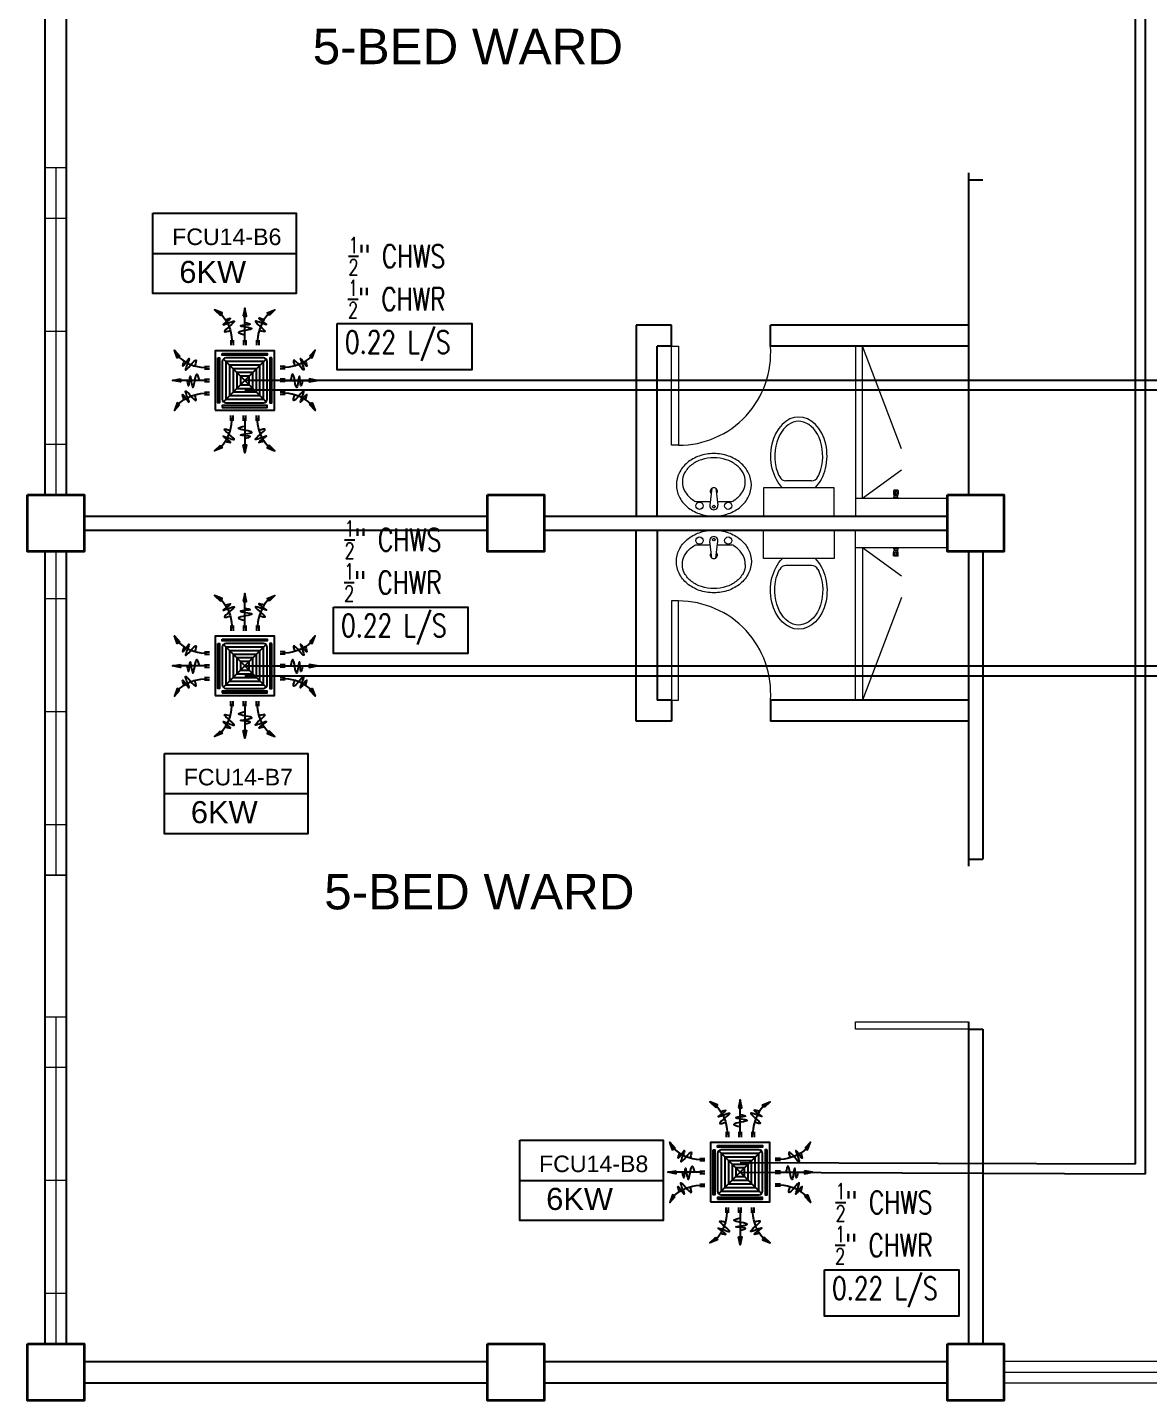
# Model space of a CAD drawing. Header units: millimetres. Extents: x 5 to 430, y 3 to 339.
# Drawn here: x 242.53 to 250.45, y 180.52 to 190.22 of the extents above; entities that cross this region are included whole.
import ezdxf

# ---------------------------------------------------------------- set-up
doc = ezdxf.new("R2010")
doc.units = ezdxf.units.MM
doc.header["$MEASUREMENT"] = 0
for name, color, linetype in [('AIR', 7, 'Continuous'), ('fcu line', 7, 'Continuous'), ('fcu return', 7, 'Continuous'), ('label', 7, 'Continuous'), ('Legends', 7, 'Continuous'), ('pipe label', 7, 'Continuous')]:
    doc.layers.add(name, color=color, linetype=linetype)
doc.styles.add('Arch-Dim', font='simplex.shx', dxfattribs={"width": 0.75})
doc.styles.get("Standard").update_dxf_attribs({"font": 'arial.ttf'})
doc.styles.add('SWISSLT175', font='swissl.ttf', dxfattribs={"height": 0.175})

# ---------------------------------------------------------------- blocks, each defined once
blk = doc.blocks.new('FCU-13000P (CASSETTE SPLIT)')
at = {"layer": 'AIR', "ltscale": 3}
for p, q in [((0, 0.523), (0, 1)), ((-0.193, 0.558), (-0.193, 0.487)), ((-0.162, 0.558), (-0.162, 0.487)), ((-0.016, 0.558), (-0.016, 0.487)), ((0.016, 0.558), (0.016, 0.487)), ((0.162, 0.558), (0.162, 0.487)), ((0.193, 0.558), (0.193, 0.487)), ((-0.558, 0.193), (-0.487, 0.193)), ((0.558, 0.193), (0.487, 0.193)), ((-0.523, 0), (-1, 0)), ((-0.558, 0.162), (-0.487, 0.162)), ((-0.558, 0.016), (-0.487, 0.016)), ((0.558, 0.162), (0.487, 0.162)), ((0.558, 0.016), (0.487, 0.016)), ((0.523, 0), (1, 0)), ((-0.558, -0.016), (-0.487, -0.016)), ((-0.558, -0.162), (-0.487, -0.162)), ((0.558, -0.016), (0.487, -0.016)), ((0.558, -0.162), (0.487, -0.162)), ((-0.558, -0.193), (-0.487, -0.193)), ((0.558, -0.193), (0.487, -0.193)), ((-0.193, -0.558), (-0.193, -0.487)), ((-0.162, -0.558), (-0.162, -0.487)), ((-0.016, -0.558), (-0.016, -0.487)), ((0, -0.523), (0, -1)), ((0.016, -0.558), (0.016, -0.487)), ((0.162, -0.558), (0.162, -0.487)), ((0.193, -0.558), (0.193, -0.487))]:
    blk.add_line(p, q, dxfattribs=at)
at = {"layer": 'AIR'}
for p, q in [((0.295, -0.295), (-0.295, 0.295)), ((0.295, 0.295), (-0.295, -0.295))]:
    blk.add_line(p, q, dxfattribs=at)
at = {"layer": 'AIR', "ltscale": 3}
for points in [[(-0.335, 0.895), (-0.311, 0.932), (-0.416, 0.973)], [(-0.022, 0.89), (0.022, 0.89), (0, 1)], [(0.335, 0.895), (0.311, 0.932), (0.416, 0.973)], [(-0.895, 0.335), (-0.932, 0.311), (-0.973, 0.416)], [(0.895, 0.335), (0.932, 0.311), (0.973, 0.416)], [(-0.89, 0.022), (-0.89, -0.022), (-1, 0)], [(0.89, 0.022), (0.89, -0.022), (1, 0)], [(-0.895, -0.335), (-0.932, -0.311), (-0.973, -0.416)], [(0.895, -0.335), (0.932, -0.311), (0.973, -0.416)], [(-0.335, -0.895), (-0.311, -0.932), (-0.416, -0.973)], [(-0.022, -0.89), (0.022, -0.89), (0, -1)], [(0.335, -0.895), (0.311, -0.932), (0.416, -0.973)]]:
    blk.add_lwpolyline(points, close=True, dxfattribs=at)
at = {"layer": 'AIR'}
for points in [[(-0.323, 0.914, -0.171809), (-0.178, 0.558), (-0.178, 0.522)], [(0.323, 0.914, 0.171809), (0.178, 0.558), (0.178, 0.522)], [(-0.914, 0.323, 0.171809), (-0.558, 0.178), (-0.522, 0.178)], [(0.914, 0.323, -0.171809), (0.558, 0.178), (0.522, 0.178)], [(-0.914, -0.323, -0.171809), (-0.558, -0.178), (-0.522, -0.178)], [(0.914, -0.323, 0.171809), (0.558, -0.178), (0.522, -0.178)], [(-0.323, -0.914, 0.171809), (-0.178, -0.558), (-0.178, -0.522)], [(0.323, -0.914, -0.171809), (0.178, -0.558), (0.178, -0.522)]]:
    blk.add_lwpolyline(points, format="xyb", dxfattribs=at)
for points in [[(-0.41, -0.41), (0.41, -0.41), (0.41, 0.41), (-0.41, 0.41)], [(-0.373, 0.31), (-0.348, 0.31), (-0.348, -0.31), (-0.373, -0.31)], [(-0.31, 0.372), (0.31, 0.372), (0.31, 0.348), (-0.31, 0.348)], [(-0.26, -0.26), (0.26, -0.26), (0.26, 0.26), (-0.26, 0.26)], [(-0.21, -0.21), (0.21, -0.21), (0.21, 0.21), (-0.21, 0.21)], [(0.372, 0.31), (0.348, 0.31), (0.348, -0.31), (0.372, -0.31)], [(-0.16, -0.16), (0.16, -0.16), (0.16, 0.16), (-0.16, 0.16)], [(-0.11, -0.11), (0.11, -0.11), (0.11, 0.11), (-0.11, 0.11)], [(-0.06, -0.06), (0.06, -0.06), (0.06, 0.06), (-0.06, 0.06)], [(-0.31, -0.373), (0.31, -0.373), (0.31, -0.348), (-0.31, -0.348)]]:
    blk.add_lwpolyline(points, close=True, dxfattribs=at)
blk.add_lwpolyline([(-0.26, -0.31), (0.26, -0.31, 0.414214), (0.31, -0.26), (0.31, 0.26, 0.414214), (0.26, 0.31), (-0.26, 0.31, 0.414214), (-0.31, 0.26), (-0.31, -0.26, 0.414214)], format="xyb", close=True, dxfattribs=at)
at = {"layer": 'AIR', "ltscale": 3}
for points in [[(-0.268, 0.84), (-0.231, 0.852), (-0.134, 0.882), (-0.422, 0.704), (0.005, 0.903), (-0.358, 0.645), (-0.239, 0.678), (-0.199, 0.69)], [(0.268, 0.84), (0.231, 0.852), (0.134, 0.882), (0.422, 0.704), (-0.005, 0.903), (0.358, 0.645), (0.239, 0.678), (0.199, 0.69)], [(-0.84, 0.268), (-0.852, 0.231), (-0.882, 0.134), (-0.704, 0.422), (-0.903, -0.005), (-0.645, 0.358), (-0.678, 0.239), (-0.69, 0.199)], [(0.84, 0.268), (0.852, 0.231), (0.882, 0.134), (0.704, 0.422), (0.903, -0.005), (0.645, 0.358), (0.678, 0.239), (0.69, 0.199)], [(-0.84, -0.268), (-0.852, -0.231), (-0.882, -0.134), (-0.704, -0.422), (-0.903, 0.005), (-0.645, -0.358), (-0.678, -0.239), (-0.69, -0.199)], [(0.84, -0.268), (0.852, -0.231), (0.882, -0.134), (0.704, -0.422), (0.903, 0.005), (0.645, -0.358), (0.678, -0.239), (0.69, -0.199)], [(-0.268, -0.84), (-0.231, -0.852), (-0.134, -0.882), (-0.422, -0.704), (0.005, -0.903), (-0.358, -0.645), (-0.239, -0.678), (-0.199, -0.69)], [(0.268, -0.84), (0.231, -0.852), (0.134, -0.882), (0.422, -0.704), (-0.005, -0.903), (0.358, -0.645), (0.239, -0.678), (0.199, -0.69)]]:
    blk.add_open_spline(points, degree=3, knots=[0.0032834, 0.0032834, 0.0032834, 0.0032834, 0.0712567, 0.1924075, 0.3347111, 0.5062145, 0.5813292, 0.5813292, 0.5813292, 0.5813292], dxfattribs=at)
for points in [[(0, 0.8), (0.077, 0.776), (-0.058, 0.755), (0.098, 0.718), (-0.087, 0.663), (0, 0.631)], [(-0.8, 0), (-0.776, -0.077), (-0.755, 0.058), (-0.718, -0.098), (-0.663, 0.087), (-0.631, 0)], [(0.8, 0), (0.776, -0.077), (0.755, 0.058), (0.718, -0.098), (0.663, 0.087), (0.631, 0)], [(0, -0.8), (0.077, -0.776), (-0.058, -0.755), (0.098, -0.718), (-0.087, -0.663), (0, -0.631)]]:
    blk.add_spline(points, degree=3, dxfattribs=at)
for points in [[(-0.416, 0.973), (-0.335, 0.895), (-0.311, 0.932)], [(0, 1), (-0.022, 0.89), (0.022, 0.89)], [(0.416, 0.973), (0.335, 0.895), (0.311, 0.932)], [(-0.973, 0.416), (-0.895, 0.335), (-0.932, 0.311)], [(0.973, 0.416), (0.895, 0.335), (0.932, 0.311)], [(-1, 0), (-0.89, 0.022), (-0.89, -0.022)], [(1, 0), (0.89, 0.022), (0.89, -0.022)], [(-0.973, -0.416), (-0.895, -0.335), (-0.932, -0.311)], [(0.973, -0.416), (0.895, -0.335), (0.932, -0.311)], [(-0.416, -0.973), (-0.335, -0.895), (-0.311, -0.932)], [(0, -1), (-0.022, -0.89), (0.022, -0.89)], [(0.416, -0.973), (0.335, -0.895), (0.311, -0.932)]]:
    blk.add_solid(points, dxfattribs=at)

msp = doc.modelspace()

# ---------------------------------------------------------------- linework, layer by layer
at = {"color": 8, "lineweight": 25}
for p, q in [((242.656, 186.918), (242.656, 192.518)), ((242.806, 186.918), (242.806, 192.518)), ((249.181, 189.193), (249.181, 186.918)), ((249.181, 189.143), (249.281, 189.143)), ((246.831, 188.118), (246.831, 186.768)), ((247.781, 187.968), (247.781, 188.118)), ((242.931, 186.768), (245.781, 186.768)), ((246.181, 186.768), (249.031, 186.768)), ((242.931, 186.668), (245.781, 186.668)), ((246.181, 186.668), (249.031, 186.668)), ((246.831, 185.318), (246.831, 186.668)), ((242.656, 180.918), (242.656, 186.518)), ((242.806, 180.918), (242.806, 186.518)), ((249.181, 186.518), (249.181, 184.293)), ((249.281, 186.518), (249.281, 184.343)), ((249.181, 184.343), (249.281, 184.343)), ((249.181, 183.193), (249.181, 180.918)), ((249.181, 183.143), (249.281, 183.143)), ((249.281, 183.143), (249.281, 180.918)), ((242.931, 180.793), (245.781, 180.793)), ((246.181, 180.793), (249.031, 180.793)), ((242.931, 180.643), (245.781, 180.643)), ((246.181, 180.643), (249.031, 180.643))]:
    msp.add_line(p, q, dxfattribs=at)
at = {"color": 8, "lineweight": 9}
for p, q in [((242.656, 189.2305), (242.806, 189.2305)), ((242.656, 186.918), (242.656, 189.2305)), ((242.731, 189.2305), (242.731, 186.918)), ((242.656, 188.0742), (242.656, 188.8742)), ((242.656, 188.8742), (242.806, 188.8742)), ((242.806, 188.8742), (242.806, 187.2742)), ((242.656, 188.0742), (242.806, 188.0742)), ((242.806, 187.2742), (242.656, 187.2742)), ((248.0715, 187.018), (247.8906, 187.018)), ((242.656, 186.918), (242.806, 186.918)), ((247.3665, 186.9659), (247.3531, 186.844)), ((247.3955, 186.9659), (247.4088, 186.844)), ((247.731, 186.968), (247.731, 186.768)), ((248.231, 186.968), (247.731, 186.968)), ((248.231, 186.768), (248.231, 186.968)), ((249.031, 186.893), (248.381, 186.893)), ((248.6503, 186.8937), (248.6537, 186.9006)), ((248.6503, 186.8937), (248.6503, 186.893)), ((248.6844, 186.8937), (248.6503, 186.8937)), ((248.6844, 186.893), (248.6503, 186.893)), ((248.6543, 186.9502), (248.6507, 186.9483)), ((248.6507, 186.9483), (248.6507, 186.9263)), ((248.684, 186.9483), (248.6507, 186.9483)), ((248.6507, 186.9263), (248.6528, 186.9222)), ((248.6533, 186.9204), (248.6533, 186.9146)), ((248.6813, 186.9146), (248.6533, 186.9146)), ((248.6533, 186.9146), (248.6541, 186.9123)), ((248.681, 186.9006), (248.6537, 186.9006)), ((248.6541, 186.9263), (248.6614, 186.9263)), ((248.6806, 186.9123), (248.6541, 186.9123)), ((248.6542, 186.9395), (248.6542, 186.9273)), ((248.6543, 186.9517), (248.6543, 186.9502)), ((248.6804, 186.9517), (248.6543, 186.9517)), ((248.6804, 186.9502), (248.6543, 186.9502)), ((248.656, 186.9006), (248.656, 186.9123)), ((248.6613, 186.9396), (248.6613, 186.9274)), ((248.6805, 186.9263), (248.6732, 186.9263)), ((248.6734, 186.9396), (248.6734, 186.9274)), ((248.6787, 186.9005), (248.6787, 186.9123)), ((248.6804, 186.9517), (248.6804, 186.9502)), ((248.6804, 186.9502), (248.684, 186.9483)), ((248.6804, 186.9395), (248.6804, 186.9273)), ((248.6813, 186.9146), (248.6806, 186.9123)), ((248.6844, 186.8937), (248.681, 186.9006)), ((248.6813, 186.9204), (248.6813, 186.9146)), ((248.684, 186.9263), (248.6818, 186.9222)), ((248.684, 186.9483), (248.684, 186.9263)), ((248.6844, 186.8937), (248.6844, 186.893)), ((247.4053, 186.87), (247.5076, 186.87)), ((247.731, 186.768), (248.231, 186.768)), ((247.3665, 186.4701), (247.3531, 186.5919)), ((247.3955, 186.4701), (247.4088, 186.5919)), ((247.731, 186.468), (247.731, 186.668)), ((247.731, 186.668), (248.231, 186.668)), ((248.231, 186.668), (248.231, 186.468)), ((242.656, 184.2305), (242.656, 186.518)), ((242.731, 186.518), (242.731, 184.2305)), ((247.4053, 186.566), (247.5076, 186.566)), ((249.031, 186.543), (248.381, 186.543)), ((248.6503, 186.5422), (248.6503, 186.543)), ((248.6844, 186.543), (248.6503, 186.543)), ((248.6503, 186.5422), (248.6537, 186.5354)), ((248.6844, 186.5422), (248.6503, 186.5422)), ((248.6507, 186.5096), (248.6528, 186.5137)), ((248.6507, 186.4876), (248.6507, 186.5096)), ((248.6533, 186.5214), (248.6541, 186.5236)), ((248.6533, 186.5155), (248.6533, 186.5214)), ((248.6813, 186.5214), (248.6533, 186.5214)), ((248.681, 186.5354), (248.6537, 186.5354)), ((248.6806, 186.5236), (248.6541, 186.5236)), ((248.6541, 186.5096), (248.6614, 186.5096)), ((248.6542, 186.4965), (248.6542, 186.5086)), ((248.656, 186.5354), (248.656, 186.5236)), ((248.6613, 186.4964), (248.6613, 186.5085)), ((248.6805, 186.5096), (248.6732, 186.5096)), ((248.6734, 186.4964), (248.6734, 186.5085)), ((248.6787, 186.5354), (248.6787, 186.5236)), ((248.6804, 186.4965), (248.6804, 186.5086)), ((248.6813, 186.5214), (248.6806, 186.5236)), ((248.6844, 186.5422), (248.681, 186.5354)), ((248.6813, 186.5155), (248.6813, 186.5214)), ((248.684, 186.5096), (248.6818, 186.5137)), ((248.684, 186.4877), (248.684, 186.5096)), ((248.6844, 186.5422), (248.6844, 186.543)), ((248.231, 186.468), (247.731, 186.468)), ((248.0715, 186.418), (247.8906, 186.418)), ((248.684, 186.4877), (248.6507, 186.4876)), ((248.6543, 186.4858), (248.6507, 186.4876)), ((248.6543, 186.4842), (248.6543, 186.4858)), ((248.6804, 186.4858), (248.6543, 186.4858)), ((248.6804, 186.4842), (248.6543, 186.4842)), ((248.6804, 186.4858), (248.684, 186.4877)), ((248.6804, 186.4842), (248.6804, 186.4858)), ((242.656, 185.3867), (242.656, 186.1867)), ((242.656, 186.1867), (242.806, 186.1867)), ((242.806, 186.1867), (242.806, 184.5867)), ((242.656, 185.3867), (242.806, 185.3867)), ((242.806, 184.5867), (242.656, 184.5867)), ((242.656, 184.2305), (242.806, 184.2305)), ((242.656, 183.2305), (242.806, 183.2305)), ((242.656, 180.918), (242.656, 183.2305)), ((242.731, 183.2305), (242.731, 180.918)), ((242.656, 182.0742), (242.656, 182.8742)), ((242.656, 182.8742), (242.806, 182.8742)), ((242.806, 182.8742), (242.806, 181.2742)), ((242.656, 182.0742), (242.806, 182.0742)), ((242.806, 181.2742), (242.656, 181.2742)), ((242.656, 180.918), (242.806, 180.918)), ((252.131, 180.793), (249.431, 180.793)), ((249.431, 180.718), (252.131, 180.718)), ((249.431, 180.643), (252.131, 180.643))]:
    msp.add_line(p, q, dxfattribs=at)
at = {"color": 8, "lineweight": 25, "ltscale": 0.3}
for p, q in [((247.081, 188.118), (246.831, 188.118)), ((247.081, 187.968), (247.081, 188.118)), ((249.181, 188.118), (247.781, 188.118)), ((247.081, 187.968), (246.981, 187.968)), ((246.981, 186.768), (246.981, 187.968)), ((249.181, 187.968), (247.781, 187.968)), ((246.981, 186.668), (246.981, 185.468)), ((247.081, 185.468), (246.981, 185.468)), ((247.081, 185.468), (247.081, 185.318)), ((249.181, 185.468), (247.781, 185.468)), ((247.781, 185.468), (247.781, 185.318)), ((247.081, 185.318), (246.831, 185.318)), ((249.181, 185.318), (247.781, 185.318))]:
    msp.add_line(p, q, dxfattribs=at)
at = {"color": 8, "lineweight": 9, "ltscale": 0.3}
for p, q in [((248.706, 187.243), (248.431, 187.968)), ((248.706, 187.093), (248.431, 186.893)), ((248.706, 186.343), (248.431, 186.543)), ((248.706, 186.193), (248.431, 185.468))]:
    msp.add_line(p, q, dxfattribs=at)
at = {"color": 8, "lineweight": 9}
for points in [[(242.656, 189.2305), (242.806, 189.2305), (242.806, 186.918), (242.656, 186.918)], [(242.656, 186.518), (242.806, 186.518), (242.806, 184.2305), (242.656, 184.2305)], [(242.656, 183.2305), (242.806, 183.2305), (242.806, 180.918), (242.656, 180.918)]]:
    msp.add_lwpolyline(points, close=True, dxfattribs=at)
at = {"color": 8, "lineweight": 13, "ltscale": 0.03}
for points in [[(247.081, 187.968), (247.131, 187.968), (247.131, 187.268), (247.081, 187.268)], [(247.081, 185.468), (247.131, 185.468), (247.131, 186.168), (247.081, 186.168)], [(249.181, 183.193), (249.181, 183.143), (248.381, 183.143), (248.381, 183.193)]]:
    msp.add_lwpolyline(points, close=True, dxfattribs=at)
at = {"color": 8, "lineweight": 9, "ltscale": 0.3}
for points in [[(248.431, 186.893), (248.431, 187.968), (248.381, 187.968), (248.381, 186.768), (248.381, 186.768)], [(248.431, 186.543), (248.431, 185.468), (248.381, 185.468), (248.381, 186.668), (248.381, 186.668)]]:
    msp.add_lwpolyline(points, dxfattribs=at)
at = {"color": 8, "lineweight": 9}
for points in [[(247.646, 186.989, 0.11576), (247.6266, 187.0714, 0.104047), (247.5683, 187.1452, 0.090875), (247.4844, 187.1926, 0.083344), (247.381, 187.21, 0.083344), (247.2775, 187.1926, 0.090875), (247.1936, 187.1452, 0.104047), (247.1353, 187.0714, 0.11576), (247.116, 186.989, 0.11576), (247.1353, 186.9065, 0.104047), (247.1936, 186.8327, 0.090875), (247.2775, 186.7853, 0.083344), (247.381, 186.768, 0.083344), (247.4844, 186.7853, 0.090875), (247.5683, 186.8327, 0.104047), (247.6266, 186.9065, 0.11576)], [(247.646, 186.447, -0.11576), (247.6266, 186.3645, -0.104047), (247.5683, 186.2907, -0.090875), (247.4844, 186.2433, -0.083344), (247.381, 186.226, -0.083344), (247.2775, 186.2433, -0.090875), (247.1936, 186.2907, -0.104047), (247.1353, 186.3645, -0.11576), (247.116, 186.447, -0.11576), (247.1353, 186.5294, -0.104047), (247.1936, 186.6032, -0.090875), (247.2775, 186.6506, -0.083344), (247.381, 186.668, -0.083344), (247.4844, 186.6506, -0.090875), (247.5683, 186.6032, -0.104047), (247.6266, 186.5294, -0.11576)]]:
    msp.add_lwpolyline(points, format="xyb", close=True, dxfattribs=at)
for points in [[(247.6035, 187.01, 0.124838), (247.5876, 187.0725, 0.105788), (247.5383, 187.1302, 0.086697), (247.4685, 187.1664, 0.076776), (247.381, 187.18, 0.076776), (247.2934, 187.1664, 0.086697), (247.2236, 187.1302, 0.105788), (247.1743, 187.0725, 0.124838), (247.1585, 187.01, 0.124838), (247.1743, 186.9474, 0.105788), (247.2236, 186.8898, 0.040067), (247.2543, 186.87), (247.3566, 186.87, 0.040067)], [(247.6035, 186.426, -0.124838), (247.5876, 186.3634, -0.105788), (247.5383, 186.3058, -0.086697), (247.4685, 186.2695, -0.076776), (247.381, 186.256, -0.076776), (247.2934, 186.2695, -0.086697), (247.2236, 186.3058, -0.105788), (247.1743, 186.3634, -0.124838), (247.1585, 186.426, -0.124838), (247.1743, 186.4885, -0.105788), (247.2236, 186.5462, -0.040067), (247.2543, 186.566), (247.3566, 186.566, -0.040067)]]:
    msp.add_lwpolyline(points, format="xyb", dxfattribs=at)
at = {"color": 8, "lineweight": 35}
for points in [[(242.531, 186.918), (242.931, 186.918), (242.931, 186.518), (242.531, 186.518)], [(245.781, 186.918), (246.181, 186.918), (246.181, 186.518), (245.781, 186.518)], [(249.031, 186.918), (249.431, 186.918), (249.431, 186.518), (249.031, 186.518)], [(242.531, 180.918), (242.931, 180.918), (242.931, 180.518), (242.531, 180.518)], [(245.781, 180.918), (246.181, 180.918), (246.181, 180.518), (245.781, 180.518)], [(249.031, 180.918), (249.431, 180.918), (249.431, 180.518), (249.031, 180.518)]]:
    msp.add_lwpolyline(points, close=True, dxfattribs=at)
at = {"color": 8, "lineweight": 9}
for centre, radius in [((247.2794, 186.841), 0.0255), ((247.381, 186.8345), 0.0095), ((247.4826, 186.841), 0.0255), ((247.2794, 186.595), 0.0255), ((247.381, 186.6015), 0.0095), ((247.4826, 186.595), 0.0255)]:
    msp.add_circle(centre, radius, dxfattribs=at)
at = {"color": 8, "lineweight": 13, "ltscale": 0.03}
for centre, start, end in [((247.131, 187.9198), 270, 4.24219), ((247.131, 185.5162), 355.75781, 90)]:
    msp.add_arc(centre, 0.6518, start, end, dxfattribs=at)
at = {"color": 8, "lineweight": 9}
for centre, radius, start, end in [((247.4722, 187.01), 0.1313, 331.53644, 0), ((247.8906, 187.068), 0.05, 208.00836, 270), ((248.0715, 187.068), 0.05, 270, 331.84994), ((247.381, 186.9429), 0.025, 126.30681, 221.20218), ((247.381, 186.8722), 0.0948, 81.20259, 98.79741), ((247.381, 186.9429), 0.025, 71.37929, 108.62071), ((247.381, 186.9429), 0.025, 318.79782, 53.69319), ((247.3996, 187.0712), 0.2284, 298.20375, 307.38145), ((247.4282, 187.0338), 0.1812, 307.38145, 331.53644), ((247.381, 186.841), 0.028, 173.75449, 6.24551), ((247.381, 186.595), 0.028, 353.75449, 186.24551), ((247.381, 186.493), 0.025, 138.79782, 233.69319), ((247.381, 186.493), 0.025, 306.30681, 41.20218), ((247.3996, 186.3647), 0.2284, 52.61855, 61.79625), ((247.4282, 186.4022), 0.1812, 28.46356, 52.61855), ((247.381, 186.5638), 0.0948, 261.20259, 278.79741), ((247.381, 186.493), 0.025, 251.37929, 288.62071), ((247.4722, 186.426), 0.1313, 0, 28.46356), ((247.8906, 186.368), 0.05, 90, 151.99164), ((248.0715, 186.368), 0.05, 28.15006, 90)]:
    msp.add_arc(centre, radius, start, end, dxfattribs=at)
for centre, major_axis, ratio, start_param, end_param in [((247.981, 187.193), (0, -0.275), 0.727273, 0.612555, 5.670631), ((248.6416, 186.9387), (0.00896, 0.00896), 1, 5.560378, 6.271464), ((248.6391, 186.9334), (-0.0118, 0.0118), 1, 3.273911, 3.406137), ((248.6495, 186.9204), (0.00268, 0.00268), 1, 5.497675, 5.991616), ((248.6504, 186.9273), (0.00268, 0.00268), 1, 4.870036, 5.497675), ((248.6717, 186.9388), (0.00738, 0.00738), 1, 1.497691, 2.282489), ((248.665, 186.9274), (-0.00268, 0.00268), 1, 0.785286, 1.412925), ((248.6721, 186.9326), (0.00887, 0.00887), 1, 2.983721, 3.344735), ((248.6673, 186.9438), (-0.00268, 0.00268), 1, -1.497915, -0.073106), ((248.6673, 186.9253), (-0.00268, 0.00268), 1, 1.773938, 2.938226), ((248.6625, 186.9326), (0.00887, 0.00887), 1, 4.509022, 4.870036), ((248.663, 186.9388), (-0.00738, 0.00738), 1, 4.000472, 4.78527), ((248.6696, 186.9274), (-0.00268, 0.00268), 1, 3.299239, 3.926878), ((248.6931, 186.9387), (-0.00896, 0.00896), 1, 0.011497, 0.722582), ((248.6842, 186.9273), (0.00268, 0.00268), 1, 2.356082, 2.983721), ((248.6956, 186.9334), (-0.0118, 0.0118), 1, 1.306028, 1.438253), ((248.6851, 186.9204), (0.00268, 0.00268), 1, 1.862141, 2.356082)]:
    msp.add_ellipse(centre, major_axis=major_axis, ratio=ratio, start_param=start_param, end_param=end_param, dxfattribs=at)
at = {"color": 8, "lineweight": 9, "extrusion": (-4.99074e-41, -2.88216e-41, -1)}
for centre, major_axis, start_param, end_param in [((248.6416, 186.4973), (-0.00896, 0.00896), 2.418785, 3.129871), ((248.6391, 186.5025), (-0.0118, 0.0118), 1.703115, 1.83534), ((248.6495, 186.5155), (-0.00268, 0.00268), 2.356082, 2.850023), ((248.6504, 186.5086), (-0.00268, 0.00268), 1.728443, 2.356082), ((248.665, 186.5085), (-0.00268, -0.00268), 0.785286, 1.412925), ((248.6717, 186.4971), (-0.00738, -0.00738), 6.21008, 6.994878), ((248.6721, 186.5034), (-0.00887, 0.00887), -0.157871, 0.203142), ((248.6673, 186.5107), (-0.00268, 0.00268), 0.203142, 1.36743), ((248.6625, 186.5034), (-0.00887, -0.00887), 2.938226, 3.299239), ((248.663, 186.4971), (-0.00738, -0.00738), 4.000472, 4.78527), ((248.6696, 186.5085), (-0.00268, -0.00268), 3.299239, 3.926878), ((248.6842, 186.5086), (-0.00268, -0.00268), 0.785286, 1.412925), ((248.6931, 186.4973), (-0.00896, 0.00896), -1.559299, -0.848214), ((248.6956, 186.5026), (-0.0118, 0.0118), -0.264769, -0.132543), ((248.6851, 186.5155), (-0.00268, 0.00268), -1.279452, -0.785511), ((248.6673, 186.4921), (-0.00268, 0.00268), 3.214474, 4.639283)]:
    msp.add_ellipse(centre, major_axis=major_axis, ratio=1, start_param=start_param, end_param=end_param, dxfattribs=at)
at = {"color": 8, "lineweight": 9, "extrusion": (0, 0, -1)}
msp.add_ellipse((247.981, 186.243), major_axis=(0, 0.275), ratio=0.727273, start_param=0.612555, end_param=5.670631, dxfattribs=at)
at = {"color": 8, "lineweight": 9}
for points in [[(248.1156, 187.0444), (248.1244, 187.0608), (248.1318, 187.0788), (248.1587, 187.17), (248.1536, 187.2572), (248.0958, 187.3888), (248.0458, 187.4302), (247.9476, 187.4436), (247.8955, 187.4177), (247.8214, 187.3065), (247.8036, 187.2228), (247.8192, 187.109), (247.8307, 187.0741), (247.8464, 187.0445)], [(248.1156, 186.3916), (248.1244, 186.3751), (248.1318, 186.3571), (248.1587, 186.2659), (248.1536, 186.1787), (248.0958, 186.0471), (248.0458, 186.0058), (247.9476, 185.9923), (247.8955, 186.0183), (247.8214, 186.1295), (247.8036, 186.2132), (247.8192, 186.327), (247.8307, 186.3618), (247.8464, 186.3914)]]:
    msp.add_open_spline(points, degree=3, knots=[0.937253, 0.937253, 0.937253, 0.937253, 1.185372, 1.185372, 2.113864, 2.113864, 3.042356, 3.042356, 3.970847, 3.970847, 4.899339, 4.899339, 5.346062, 5.346062, 5.346062, 5.346062], dxfattribs=at)
at = {"layer": 'fcu line', "linetype": 'Continuous'}
for p, q in [((250.431, 182.1209), (250.431, 220.1211)), ((258.281, 187.7268), (244.0664, 187.7268)), ((244.0664, 185.7091), (258.281, 185.7091)), ((247.5664, 182.1307), (250.431, 182.1209))]:
    msp.add_line(p, q, dxfattribs=at)
at = {"layer": 'fcu return', "linetype": 'Continuous'}
for p, q in [((250.361, 182.1911), (250.361, 220.0511)), ((258.211, 187.6568), (244.0664, 187.6568)), ((244.0664, 185.6391), (258.211, 185.6391)), ((250.361, 182.2611), (250.3612, 182.2611)), ((247.5666, 182.2007), (250.361, 182.1911)), ((250.291, 182.1911), (250.291, 182.1914)), ((250.431, 182.1909), (250.4312, 182.1909)), ((250.331, 182.1209), (250.331, 182.1224)), ((250.361, 182.1209), (250.361, 182.1211))]:
    msp.add_line(p, q, dxfattribs=at)
at = {"layer": 'Legends', "linetype": 'Continuous', "lineweight": 25}
for p, q in [((243.417, 188.6247), (244.4295, 188.6247)), ((243.4985, 184.8068), (244.511, 184.8068)), ((246.0094, 182.0738), (247.0219, 182.0738))]:
    msp.add_line(p, q, dxfattribs=at)
at = {"layer": 'Legends'}
for points in [[(243.417, 188.9087), (244.4295, 188.9087), (244.4295, 188.3408), (243.417, 188.3408)], [(243.4985, 185.0908), (244.511, 185.0908), (244.511, 184.5228), (243.4985, 184.5228)], [(246.0094, 182.3578), (247.0219, 182.3578), (247.0219, 181.7898), (246.0094, 181.7898)]]:
    msp.add_lwpolyline(points, close=True, dxfattribs=at)
at = {"layer": 'pipe label', "color": 7, "linetype": 'Continuous', "lineweight": 25}
for points in [[(244.7198, 188.1279), (245.6713, 188.1279), (245.6713, 187.8006), (244.7198, 187.8006)], [(244.6923, 186.1247), (245.6438, 186.1247), (245.6438, 185.7975), (244.6923, 185.7975)], [(248.1618, 181.4415), (249.1132, 181.4415), (249.1132, 181.1143), (248.1618, 181.1143)]]:
    msp.add_lwpolyline(points, close=True, dxfattribs=at)

# ---------------------------------------------------------------- block references
at = {"layer": 'AIR', "xscale": 0.5113536813550488, "yscale": 0.5113536813550488, "zscale": 0.5113536813550488}
for p in [(244.0664, 187.7268), (244.0664, 185.7091), (247.5664, 182.1307)]:
    msp.add_blockref('FCU-13000P (CASSETTE SPLIT)', p, dxfattribs=at)

# ---------------------------------------------------------------- texts
at = {"layer": 'label', "color": 8, "lineweight": 9, "ltscale": 0.4, "char_height": 0.25, "attachment_point": 5, "line_spacing_factor": 0.8, "style": 'SWISSLT175'}
for insert in [(245.6428, 190.0845), (245.724, 184.1119)]:
    msp.add_mtext('5-BED WARD', dxfattribs=dict(at, insert=insert))
at = {"layer": 'Legends', "linetype": 'Continuous', "lineweight": 25, "attachment_point": 1}
for s, width, insert, char_height in [('FCU14-B6', 0.448108, (243.5535, 188.8002), 0.117), ('6KW', 0.236742, (243.6039, 188.5717), 0.156), ('FCU14-B7', 0.448108, (243.635, 184.9822), 0.117), ('6KW', 0.236742, (243.6854, 184.7538), 0.156), ('FCU14-B8', 0.448108, (246.1459, 182.2492), 0.117), ('6KW', 0.236742, (246.1963, 182.0208), 0.156)]:
    msp.add_mtext_dynamic_manual_height_columns(s, width=width, gutter_width=1.011, heights=[0], dxfattribs=dict(at, insert=insert, char_height=char_height))
at = {"layer": 'pipe label', "color": 7, "linetype": 'Continuous', "lineweight": 25, "char_height": 0.16, "attachment_point": 1, "style": 'Arch-Dim'}
for s, width, insert in [('\\A1;{\\H0.7x;\\S1/2;}" CHWS', 1.17294, (244.7989, 188.7387)), ('\\A1;{\\H0.7x;\\S1/2;}" CHWR', 0.880349, (244.7957, 188.4357)), ('0.22 L/S', 0.89967, (244.7746, 188.0776)), ('\\A1;{\\H0.7x;\\S1/2;}" CHWS', 1.17294, (244.7714, 186.7356)), ('\\A1;{\\H0.7x;\\S1/2;}" CHWR', 0.880349, (244.7682, 186.4326)), ('0.22 L/S', 0.89967, (244.7471, 186.0745)), ('\\A1;{\\H0.7x;\\S1/2;}" CHWS', 1.17294, (248.2409, 182.0524)), ('\\A1;{\\H0.7x;\\S1/2;}" CHWR', 0.880349, (248.2377, 181.7494)), ('0.22 L/S', 0.89967, (248.2166, 181.3913))]:
    msp.add_mtext_dynamic_manual_height_columns(s, width=width, gutter_width=1.011, heights=[0], dxfattribs=dict(at, insert=insert))

doc.saveas('drawing.dxf')
